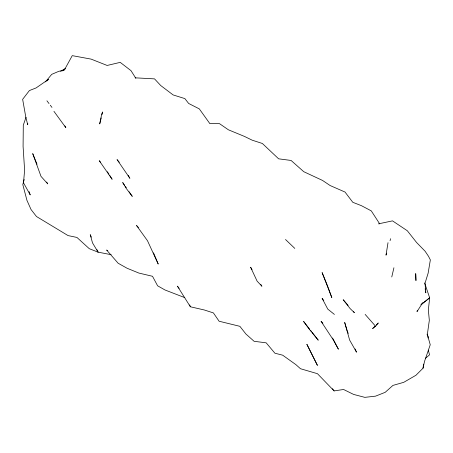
<?xml version="1.0" encoding="UTF-8"?>
<svg xmlns="http://www.w3.org/2000/svg" width="453" height="453" viewBox="0 0 453 453"><rect width="100%" height="100%" fill="white"/><g stroke="black" fill="none" stroke-linecap="round" stroke-linejoin="round"><path stroke-width="0.68" d="M27.724 123.318L27.707 124.734L25.747 116.823L22.65 99.332L29.394 90.56L36.093 87.933L48.465 79.377L47.061 80.832M428.04 338.046L428.147 336.653L427.02 334.116M179.145 288.323L177.4 286.143L190.368 306.777L204.309 309.977L213.403 312.915L219.105 321.228L239.88 326.324L245.9 334.003L254.093 341.296L266.188 342.83L274.892 353.204L282.661 355.18L295.849 364.603L300.486 368.725L317.462 373.697L334.099 390.916L343.578 389.484L353.617 394.427L364.829 397.355L375.588 396.143L385.175 392.332L392.949 385.407L403.719 382.338L415.967 375.248L423.034 368.193L423.6 364.116M388.017 242.672L386.013 255.152L386.562 253.176M423.034 368.193L424.518 361.443L430.242 344.75L427.338 334.507L429.325 320.311L428.351 309.965L429.665 297.848L424.62 282.932M391.766 276.976L393.923 267.757M417.321 310.311L417.009 311.647L422.711 302.712M101.195 117.933L99.711 123.912L101.783 113.777L102.678 111.948L102.016 114.609M24.168 179.496L22.803 184.614L26.948 200.356L31.047 209.535L36.478 216.511L68.041 235.577L76.931 237.44L89.269 248.68L98.086 252.157L111.149 254.682M390.061 240.662L390.611 238.691M26.025 117.276L23.29 125.181L23.086 146.398L24.609 170.13L23.516 182.819L30.238 194.954L29.094 191.608M45.476 81.88L51.704 74.354L58.573 71.41L64.428 69.892L72.248 55.645L91.104 59.111L107.146 65.453L120.221 62.367L130.979 70.64L135.849 78.295M64.428 69.892L65.334 68.488L60.611 71.331M374.971 326.245L372.604 328.572L375.588 326.273L378.278 322.983L376.386 324.846M425.316 358.448L429.552 354.829L428.278 350.146M421.233 304.512L429.665 297.848L420.865 304.801M61.931 70.968L63.805 70.158M378.419 223.861L392.513 220.866L407.304 230.741L416.596 242.508L425.095 251.222L428.51 256.307L430.35 259.903L428.142 273.142L425.016 283.255L425.826 292.819L425.599 291.455M135.13 77.825L154.524 78.873L160.741 85.549L173.114 94.926L184.864 98.595L188.652 103.465L199.303 108.879L209.875 123.658L219.456 123.629L228.414 129.807L244.478 136.427L252.145 140.164L262.361 143.476L278.629 158.822L291.081 160.458L303.759 171.698L322.564 180.453L330.124 185.537L345.022 192.049L352.802 202.304L361.381 205.651L371.29 210.888L379.716 223.901M184.796 297.644L164.994 289.977L157.61 285.803L152.514 276.285L138.907 273.074L127.067 268.244L118.137 263.238L106.625 250.028L107.791 250.724M334.399 314.433L327.762 309.088L322.1 298.329L323.793 300.549M285.509 239.501L294.807 248.408M322.898 323.17L321.047 321.285L333.425 340.112L338.391 349.184L332.564 337.995M138.448 227.508L136.517 225.481L147.497 240.736L158.216 264.059L153.51 252.808M365.146 314.399L375.588 326.273M348.13 305.43L343.21 299.739L350.146 308.606L354.388 312.678L353.493 311.641M100.606 162.276L99.252 160.707L112.129 179.263L109.586 175.203M119.315 162.265L117.055 159.615L129.881 178.301L128.171 175.334M309.625 329.15L303.589 321.426L308.844 328.657L318.244 340.186L312.213 332.462M310.486 330.254L311.353 331.358M46.931 100.809L49.032 103.561M50.294 105.209L51.97 107.412M332.428 388.702L334.099 390.916M53.947 111.336L65.827 127.644L64.858 125.894M124.694 185.419L122.701 182.536L126.376 188.595L132.282 196.364L129.088 191.755M125.492 186.574L126.291 187.723M107.401 171.732L108.856 174.048M252.032 269.62L250.622 267.242L257.094 281.115L261.919 286.268L260.86 284.484M46.687 182.066L47.746 183.895L41.008 176.381L32.718 153.612L37.044 164.297M91.359 237.162L90.238 234.665L92.52 242.904L98.086 252.157L96.965 249.66M347.411 331.471L348.261 333.414M355.078 348.935L356.5 352.168L349.631 340.061L344.682 322.44L347.213 330.826M189.688 304.909L190.368 306.777M425.157 288.731L425.378 290.096M317.366 365.271L306.908 344.371L317.366 365.271M327.309 285.316L322.111 272.593L331.822 297.598L327.309 285.316M415.95 280.464L415.718 273.703L415.95 280.464"/></g></svg>
